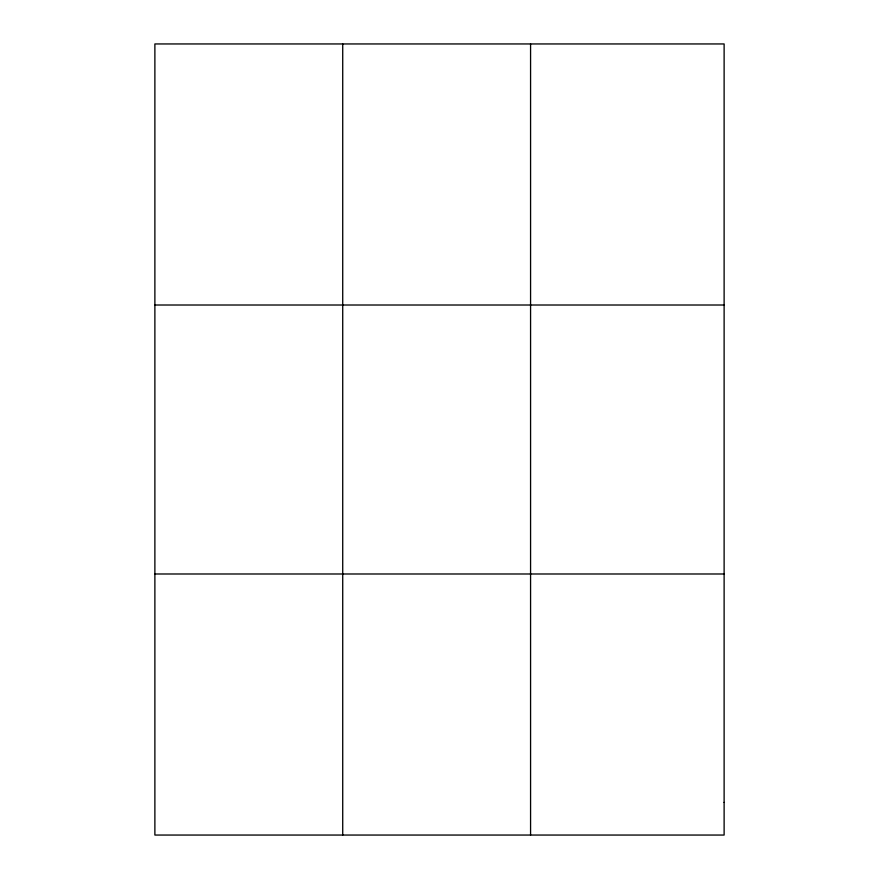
<?xml version="1.0" encoding="UTF-8"?>
<svg xmlns="http://www.w3.org/2000/svg" width="879" height="879" viewBox="0 0 879 879"><rect width="100%" height="100%" fill="white"/><g stroke="black" fill="none" stroke-linecap="round" stroke-linejoin="round"><path stroke-width="1.32" d="M342.722 43.95L342.722 835.05M530.575 43.95L530.575 835.05M154.88 305.013L724.12 305.013M154.88 573.987L724.12 573.987M724.12 802.417L724.12 835.05L154.88 835.05L154.88 43.95L724.12 43.95L724.12 802.417"/></g></svg>
